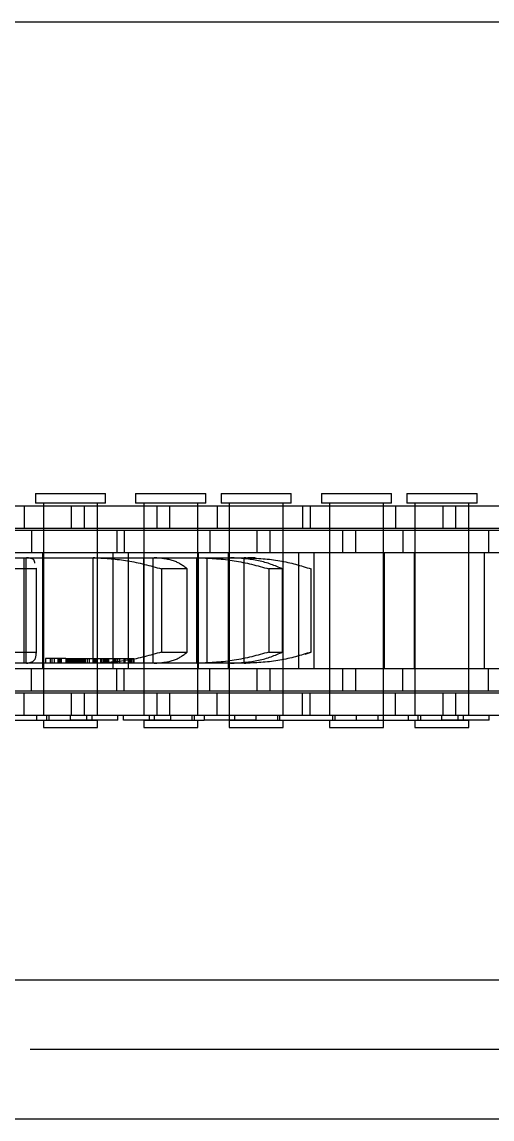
# Model space of a CAD drawing. Header units: metres. Extents: x 0 to 21025, y 0 to 14850.
# Drawn here: x 2676.6 to 2708.7, y 9046.6 to 9121.6 of the extents above; entities that cross this region are included whole.
import ezdxf

# ---------------------------------------------------------------- set-up
doc = ezdxf.new("R2010")
doc.units = ezdxf.units.M
doc.header["$LTSCALE"] = 25
doc.linetypes.add('HIDDEN2', pattern=[4.7625, 3.175, -1.5875])
doc.layers.add('SL4', color=4, linetype='Continuous')
doc.layers.add('ST1', color=7, linetype='HIDDEN2')

msp = doc.modelspace()

# ---------------------------------------------------------------- linework, layer by layer
at = {"layer": 'SL4'}
for p, q in [((2085.807, 9121.619), (2875.564, 9121.619)), ((2085.802, 9056.144), (2875.564, 9056.144)), ((2875.564, 9046.619), (1925.562, 9046.619))]:
    msp.add_line(p, q, dxfattribs=at)
at = {"layer": 'ST1'}
for p, q in [((2677.48, 9089.384), (2682.277, 9089.384)), ((2677.48, 9089.384), (2677.48, 9088.725)), ((2682.277, 9088.725), (2682.277, 9089.384)), ((2684.332, 9089.384), (2689.129, 9089.384)), ((2684.332, 9089.384), (2684.332, 9088.725)), ((2689.129, 9088.725), (2689.129, 9089.384)), ((2690.18, 9089.384), (2694.977, 9089.384)), ((2690.18, 9089.384), (2690.18, 9088.725)), ((2694.977, 9088.725), (2694.977, 9089.384)), ((2697.032, 9089.384), (2701.829, 9089.384)), ((2697.032, 9089.384), (2697.032, 9088.725)), ((2701.829, 9088.725), (2701.829, 9089.384)), ((2702.88, 9089.384), (2707.677, 9089.384)), ((2702.88, 9089.384), (2702.88, 9088.725)), ((2707.677, 9088.725), (2707.677, 9089.384)), ((2670.354, 9088.541), (2676.704, 9088.541)), ((2676.704, 9088.541), (2676.704, 9087.021)), ((2676.704, 9088.541), (2685.799, 9088.541)), ((2682.277, 9088.725), (2677.48, 9088.725)), ((2678.034, 9088.725), (2678.034, 9074.227)), ((2678.034, 9088.541), (2678.034, 9087.021)), ((2679.951, 9087.021), (2679.951, 9088.541)), ((2680.811, 9088.541), (2680.811, 9087.021)), ((2681.724, 9074.227), (2681.724, 9088.725)), ((2681.724, 9087.021), (2681.724, 9088.541)), ((2689.129, 9088.725), (2684.332, 9088.725)), ((2684.886, 9088.725), (2684.886, 9074.227)), ((2684.886, 9088.541), (2684.886, 9087.021)), ((2685.799, 9088.541), (2686.659, 9088.541)), ((2685.799, 9087.021), (2685.799, 9088.541)), ((2686.659, 9088.541), (2695.754, 9088.541)), ((2686.659, 9088.541), (2686.659, 9087.021)), ((2688.576, 9074.227), (2688.576, 9088.725)), ((2688.576, 9087.021), (2688.576, 9088.541)), ((2689.906, 9088.541), (2689.906, 9087.021)), ((2694.977, 9088.725), (2690.18, 9088.725)), ((2690.734, 9088.725), (2690.734, 9074.227)), ((2690.734, 9088.541), (2690.734, 9087.021)), ((2694.424, 9074.227), (2694.424, 9088.725)), ((2694.424, 9087.021), (2694.424, 9088.541)), ((2695.754, 9088.541), (2695.754, 9087.021)), ((2695.754, 9088.541), (2702.104, 9088.541)), ((2696.256, 9088.541), (2696.256, 9087.021)), ((2701.829, 9088.725), (2697.032, 9088.725)), ((2697.585, 9088.725), (2697.585, 9074.227)), ((2697.585, 9088.541), (2697.585, 9087.021)), ((2701.275, 9074.227), (2701.275, 9088.725)), ((2701.275, 9087.021), (2701.275, 9088.541)), ((2702.104, 9088.541), (2702.104, 9087.021)), ((2702.104, 9088.541), (2711.199, 9088.541)), ((2707.677, 9088.725), (2702.88, 9088.725)), ((2703.434, 9088.725), (2703.434, 9074.227)), ((2703.434, 9088.541), (2703.434, 9087.021)), ((2705.351, 9087.021), (2705.351, 9088.541)), ((2706.21, 9088.541), (2706.21, 9087.021)), ((2707.124, 9074.227), (2707.124, 9088.725)), ((2707.124, 9087.021), (2707.124, 9088.541)), ((2670.354, 9087.021), (2676.704, 9087.021)), ((2676.704, 9087.021), (2685.799, 9087.021)), ((2685.799, 9087.021), (2686.659, 9087.021)), ((2686.659, 9087.021), (2695.754, 9087.021)), ((2695.754, 9087.021), (2702.104, 9087.021)), ((2702.104, 9087.021), (2711.199, 9087.021)), ((2673.959, 9086.869), (2683.054, 9086.869)), ((2677.206, 9086.869), (2677.206, 9085.349)), ((2678.034, 9086.869), (2678.034, 9085.349)), ((2681.724, 9085.349), (2681.724, 9086.869)), ((2683.054, 9086.869), (2683.054, 9085.349)), ((2683.054, 9086.869), (2689.404, 9086.869)), ((2683.556, 9086.869), (2683.556, 9085.349)), ((2684.886, 9086.869), (2684.886, 9085.349)), ((2688.576, 9085.349), (2688.576, 9086.869)), ((2689.404, 9086.869), (2689.404, 9085.349)), ((2689.404, 9086.869), (2698.499, 9086.869)), ((2690.734, 9086.869), (2690.734, 9085.349)), ((2692.651, 9085.349), (2692.651, 9086.869)), ((2693.51, 9086.869), (2693.51, 9085.349)), ((2694.424, 9085.349), (2694.424, 9086.869)), ((2697.585, 9086.869), (2697.585, 9085.349)), ((2698.499, 9086.869), (2699.359, 9086.869)), ((2698.499, 9085.349), (2698.499, 9086.869)), ((2699.359, 9086.869), (2708.454, 9086.869)), ((2699.359, 9086.869), (2699.359, 9085.349)), ((2701.275, 9085.349), (2701.275, 9086.869)), ((2702.605, 9086.869), (2702.605, 9085.349)), ((2703.434, 9086.869), (2703.434, 9085.349)), ((2707.124, 9085.349), (2707.124, 9086.869)), ((2708.454, 9086.869), (2708.454, 9085.349)), ((2708.454, 9086.869), (2714.804, 9086.869)), ((2671.397, 9084.989), (2676.878, 9084.989)), ((2673.959, 9085.349), (2683.054, 9085.349)), ((2676.69, 9084.989), (2676.69, 9077.779)), ((2676.84, 9077.779), (2676.84, 9084.989)), ((2676.878, 9084.989), (2681.424, 9084.989)), ((2677.991, 9077.419), (2677.991, 9085.349)), ((2678.034, 9085.349), (2678.034, 9077.419)), ((2681.424, 9077.779), (2681.424, 9084.989)), ((2681.424, 9084.989), (2681.539, 9084.989)), ((2681.539, 9084.989), (2681.424, 9084.989)), ((2681.539, 9084.989), (2685.607, 9084.989)), ((2681.724, 9077.419), (2681.724, 9085.349)), ((2682.771, 9085.349), (2682.771, 9077.419)), ((2683.054, 9085.349), (2689.404, 9085.349)), ((2683.839, 9077.419), (2683.839, 9085.349)), ((2684.86, 9084.989), (2684.86, 9077.779)), ((2684.886, 9085.349), (2684.886, 9077.419)), ((2685.529, 9077.779), (2685.529, 9084.989)), ((2685.607, 9084.989), (2688.521, 9084.989)), ((2688.521, 9077.779), (2688.521, 9084.989)), ((2688.521, 9084.989), (2688.649, 9084.989)), ((2688.649, 9084.989), (2688.521, 9084.989)), ((2688.576, 9077.419), (2688.576, 9085.349)), ((2688.619, 9085.349), (2688.619, 9077.419)), ((2688.649, 9084.989), (2690.814, 9084.989)), ((2689.207, 9084.989), (2689.207, 9077.779)), ((2689.404, 9085.349), (2698.499, 9085.349)), ((2690.691, 9077.419), (2690.691, 9085.349)), ((2690.705, 9077.779), (2690.705, 9084.989)), ((2690.734, 9085.349), (2690.734, 9077.419)), ((2690.814, 9084.989), (2691.744, 9084.989)), ((2691.744, 9077.779), (2691.744, 9084.989)), ((2691.744, 9084.989), (2691.871, 9084.989)), ((2691.871, 9084.989), (2691.744, 9084.989)), ((2691.871, 9084.989), (2692.012, 9084.989)), ((2692.508, 9084.979), (2692.012, 9084.989)), ((2694.424, 9077.419), (2694.424, 9085.349)), ((2695.47, 9085.349), (2695.47, 9077.419)), ((2696.539, 9077.419), (2696.539, 9085.349)), ((2697.585, 9085.349), (2697.585, 9077.419)), ((2698.499, 9085.349), (2699.359, 9085.349)), ((2699.359, 9085.349), (2708.454, 9085.349)), ((2701.275, 9077.419), (2701.275, 9085.349)), ((2701.319, 9085.349), (2701.319, 9077.419)), ((2703.39, 9077.419), (2703.39, 9085.349)), ((2703.434, 9085.349), (2703.434, 9077.419)), ((2707.124, 9077.419), (2707.124, 9085.349)), ((2708.17, 9085.349), (2708.17, 9077.419)), ((2708.454, 9085.349), (2714.804, 9085.349)), ((2677.55, 9084.227), (2675.175, 9084.227)), ((2677.55, 9084.227), (2677.535, 9084.284)), ((2677.55, 9078.541), (2677.55, 9084.227)), ((2677.552, 9078.483), (2677.552, 9084.284)), ((2686.1, 9084.227), (2686.1, 9078.541)), ((2687.864, 9084.227), (2686.1, 9084.227)), ((2687.864, 9078.541), (2687.864, 9084.227)), ((2693.444, 9084.227), (2693.444, 9078.541)), ((2694.382, 9084.227), (2693.444, 9084.227)), ((2694.382, 9078.541), (2694.382, 9084.227)), ((2696.321, 9084.227), (2696.321, 9078.541)), ((2696.344, 9084.227), (2696.321, 9084.227)), ((2696.344, 9078.541), (2696.344, 9084.227)), ((2675.175, 9078.541), (2677.55, 9078.541)), ((2679.005, 9078.113), (2678.165, 9078.113)), ((2678.165, 9078.113), (2678.165, 9077.779)), ((2678.5, 9078.113), (2678.5, 9077.779)), ((2678.603, 9078.113), (2678.603, 9077.779)), ((2678.773, 9078.113), (2678.773, 9077.779)), ((2679.157, 9078.113), (2679.005, 9078.113)), ((2679.005, 9078.113), (2679.005, 9077.779)), ((2679.108, 9078.113), (2679.108, 9077.779)), ((2679.572, 9078.113), (2679.157, 9078.113)), ((2679.157, 9078.113), (2679.157, 9077.779)), ((2679.249, 9078.113), (2679.249, 9077.779)), ((2679.572, 9078.113), (2682.001, 9078.113)), ((2679.572, 9078.113), (2679.572, 9077.779)), ((2679.631, 9078.113), (2679.631, 9077.779)), ((2679.632, 9078.113), (2679.632, 9077.779)), ((2679.682, 9078.113), (2679.682, 9077.779)), ((2679.695, 9078.113), (2679.695, 9077.779)), ((2679.696, 9078.113), (2679.696, 9077.779)), ((2679.754, 9078.113), (2679.754, 9077.779)), ((2679.83, 9078.113), (2679.83, 9077.779)), ((2679.839, 9078.113), (2679.839, 9077.779)), ((2679.869, 9078.113), (2679.869, 9077.779)), ((2679.944, 9078.113), (2679.944, 9077.779)), ((2679.946, 9078.113), (2679.946, 9077.779)), ((2679.954, 9078.113), (2679.954, 9077.779)), ((2679.967, 9078.113), (2679.967, 9077.779)), ((2680.06, 9078.113), (2680.06, 9077.779)), ((2680.08, 9078.113), (2680.08, 9077.779)), ((2680.088, 9078.113), (2680.088, 9077.779)), ((2680.157, 9078.113), (2680.157, 9077.779)), ((2680.25, 9078.113), (2680.25, 9077.779)), ((2680.334, 9078.113), (2680.334, 9077.779)), ((2680.413, 9078.113), (2680.413, 9077.779)), ((2680.462, 9078.113), (2680.462, 9077.779)), ((2680.565, 9078.113), (2680.565, 9077.779)), ((2680.598, 9078.113), (2680.598, 9077.779)), ((2680.6, 9078.113), (2680.6, 9077.779)), ((2680.633, 9078.113), (2680.633, 9077.779)), ((2680.672, 9078.113), (2680.672, 9077.779)), ((2680.707, 9078.113), (2680.707, 9077.779)), ((2680.71, 9078.113), (2680.71, 9077.779)), ((2680.735, 9078.113), (2680.735, 9077.779)), ((2680.739, 9078.113), (2680.739, 9077.779)), ((2680.827, 9078.113), (2680.827, 9077.779)), ((2680.841, 9078.113), (2680.841, 9077.779)), ((2680.857, 9078.113), (2680.857, 9077.779)), ((2680.876, 9078.113), (2680.876, 9077.779)), ((2680.884, 9078.113), (2680.884, 9077.779)), ((2681.018, 9078.113), (2681.018, 9077.779)), ((2681.177, 9077.779), (2681.177, 9078.113)), ((2681.512, 9077.779), (2681.512, 9078.113)), ((2681.56, 9078.113), (2681.56, 9077.779)), ((2681.622, 9078.113), (2681.622, 9077.779)), ((2681.921, 9078.113), (2681.921, 9077.779)), ((2681.962, 9078.113), (2681.962, 9077.779)), ((2681.983, 9078.113), (2681.983, 9077.779)), ((2682.001, 9078.113), (2682.392, 9078.113)), ((2682.001, 9078.113), (2682.001, 9077.779)), ((2682.111, 9078.113), (2682.111, 9077.779)), ((2682.157, 9078.113), (2682.157, 9077.779)), ((2682.237, 9078.113), (2682.237, 9077.779)), ((2682.291, 9078.113), (2682.291, 9077.779)), ((2682.346, 9078.113), (2682.346, 9077.779)), ((2682.363, 9078.113), (2682.363, 9077.779)), ((2682.384, 9078.113), (2682.384, 9077.779)), ((2682.392, 9078.113), (2682.392, 9077.779)), ((2682.392, 9078.113), (2683.239, 9078.113)), ((2682.464, 9078.113), (2682.464, 9077.779)), ((2682.487, 9078.113), (2682.487, 9077.779)), ((2682.822, 9078.113), (2682.822, 9077.779)), ((2682.849, 9078.113), (2682.849, 9077.779)), ((2682.895, 9078.113), (2682.895, 9077.779)), ((2682.933, 9078.113), (2682.933, 9077.779)), ((2682.981, 9078.113), (2682.981, 9077.779)), ((2683.102, 9078.113), (2683.102, 9077.779)), ((2683.239, 9078.113), (2683.239, 9077.779)), ((2683.239, 9078.113), (2683.521, 9078.113)), ((2683.521, 9078.113), (2683.521, 9077.779)), ((2683.521, 9078.113), (2683.605, 9078.113)), ((2683.605, 9078.113), (2683.605, 9077.779)), ((2683.605, 9078.113), (2683.93, 9078.113)), ((2683.84, 9078.113), (2683.84, 9077.779)), ((2683.93, 9078.113), (2683.93, 9077.779)), ((2683.93, 9078.113), (2683.966, 9078.113)), ((2683.966, 9078.113), (2683.966, 9077.779)), ((2683.966, 9078.113), (2684.173, 9078.113)), ((2684.008, 9078.113), (2684.008, 9077.779)), ((2684.046, 9078.113), (2684.046, 9077.779)), ((2684.163, 9078.113), (2684.163, 9077.779)), ((2684.173, 9078.113), (2684.173, 9077.779)), ((2684.173, 9078.113), (2684.208, 9078.113)), ((2684.194, 9078.113), (2684.194, 9077.779)), ((2684.208, 9078.113), (2684.208, 9077.779)), ((2686.1, 9078.541), (2687.864, 9078.541)), ((2693.444, 9078.541), (2694.382, 9078.541)), ((2695.918, 9078.394), (2696.344, 9078.541)), ((2696.321, 9078.541), (2696.344, 9078.541)), ((2676.878, 9077.779), (2671.397, 9077.779)), ((2673.959, 9077.419), (2683.054, 9077.419)), ((2681.424, 9077.779), (2676.878, 9077.779)), ((2677.206, 9075.899), (2677.206, 9077.419)), ((2678.034, 9077.419), (2678.034, 9075.899)), ((2681.539, 9077.779), (2681.424, 9077.779)), ((2685.607, 9077.779), (2681.539, 9077.779)), ((2681.724, 9075.899), (2681.724, 9077.419)), ((2683.054, 9075.899), (2683.054, 9077.419)), ((2683.054, 9077.419), (2689.404, 9077.419)), ((2683.556, 9075.899), (2683.556, 9077.419)), ((2684.886, 9077.419), (2684.886, 9075.899)), ((2688.521, 9077.779), (2685.607, 9077.779)), ((2688.649, 9077.779), (2688.521, 9077.779)), ((2688.521, 9077.779), (2688.649, 9077.779)), ((2688.576, 9075.899), (2688.576, 9077.419)), ((2690.814, 9077.779), (2688.649, 9077.779)), ((2689.404, 9075.899), (2689.404, 9077.419)), ((2689.404, 9077.419), (2698.499, 9077.419)), ((2690.734, 9077.419), (2690.734, 9075.899)), ((2691.744, 9077.779), (2690.814, 9077.779)), ((2691.871, 9077.779), (2691.744, 9077.779)), ((2691.744, 9077.779), (2691.871, 9077.779)), ((2692.012, 9077.779), (2691.871, 9077.779)), ((2692.651, 9075.899), (2692.651, 9077.419)), ((2693.51, 9077.419), (2693.51, 9075.899)), ((2694.424, 9075.899), (2694.424, 9077.419)), ((2697.585, 9077.419), (2697.585, 9075.899)), ((2698.499, 9077.419), (2699.359, 9077.419)), ((2698.499, 9075.899), (2698.499, 9077.419)), ((2699.359, 9077.419), (2708.454, 9077.419)), ((2699.359, 9077.419), (2699.359, 9075.899)), ((2701.275, 9075.899), (2701.275, 9077.419)), ((2702.605, 9075.899), (2702.605, 9077.419)), ((2703.434, 9077.419), (2703.434, 9075.899)), ((2707.124, 9075.899), (2707.124, 9077.419)), ((2708.454, 9075.899), (2708.454, 9077.419)), ((2708.454, 9077.419), (2714.804, 9077.419)), ((2673.959, 9075.899), (2683.054, 9075.899)), ((2683.054, 9075.899), (2689.404, 9075.899)), ((2689.404, 9075.899), (2698.499, 9075.899)), ((2698.499, 9075.899), (2699.359, 9075.899)), ((2699.359, 9075.899), (2708.454, 9075.899)), ((2708.454, 9075.899), (2714.804, 9075.899)), ((2670.354, 9075.747), (2676.704, 9075.747)), ((2676.704, 9074.227), (2676.704, 9075.747)), ((2676.704, 9075.747), (2685.799, 9075.747)), ((2678.034, 9075.747), (2678.034, 9074.227)), ((2679.951, 9074.227), (2679.951, 9075.747)), ((2680.811, 9075.747), (2680.811, 9074.227)), ((2681.724, 9074.227), (2681.724, 9075.747)), ((2684.886, 9075.747), (2684.886, 9074.227)), ((2685.799, 9075.747), (2686.659, 9075.747)), ((2685.799, 9074.227), (2685.799, 9075.747)), ((2686.659, 9075.747), (2695.754, 9075.747)), ((2686.659, 9075.747), (2686.659, 9074.227)), ((2688.576, 9074.227), (2688.576, 9075.747)), ((2689.906, 9074.227), (2689.906, 9075.747)), ((2690.734, 9075.747), (2690.734, 9073.894)), ((2694.424, 9074.227), (2694.424, 9075.747)), ((2695.754, 9074.227), (2695.754, 9075.747)), ((2695.754, 9075.747), (2702.104, 9075.747)), ((2696.256, 9074.227), (2696.256, 9075.747)), ((2697.585, 9075.747), (2697.585, 9074.227)), ((2701.275, 9073.894), (2701.275, 9075.747)), ((2702.104, 9074.227), (2702.104, 9075.747)), ((2702.104, 9075.747), (2711.199, 9075.747)), ((2703.434, 9075.747), (2703.434, 9074.227)), ((2705.351, 9074.227), (2705.351, 9075.747)), ((2706.21, 9075.747), (2706.21, 9074.227)), ((2707.124, 9074.227), (2707.124, 9075.747)), ((2667.179, 9073.894), (2679.879, 9073.894)), ((2670.354, 9074.227), (2676.704, 9074.227)), ((2676.704, 9074.227), (2685.799, 9074.227)), ((2677.583, 9073.894), (2677.583, 9074.227)), ((2681.724, 9073.858), (2678.034, 9073.858)), ((2678.034, 9073.858), (2678.034, 9073.384)), ((2678.26, 9073.894), (2678.26, 9074.227)), ((2678.403, 9074.227), (2678.403, 9073.858)), ((2679.879, 9073.894), (2679.879, 9074.227)), ((2683.109, 9073.894), (2679.879, 9073.894)), ((2680.986, 9073.894), (2680.986, 9074.227)), ((2681.355, 9073.858), (2681.355, 9074.227)), ((2681.724, 9073.384), (2681.724, 9073.858)), ((2683.109, 9073.894), (2683.109, 9074.227)), ((2683.5, 9073.894), (2683.5, 9074.227)), ((2686.731, 9073.894), (2683.5, 9073.894)), ((2688.576, 9073.858), (2684.886, 9073.858)), ((2684.886, 9073.858), (2684.886, 9073.384)), ((2685.255, 9074.227), (2685.255, 9073.858)), ((2685.624, 9073.894), (2685.624, 9074.227)), ((2685.799, 9074.227), (2686.659, 9074.227)), ((2686.659, 9074.227), (2695.754, 9074.227)), ((2686.731, 9073.894), (2686.731, 9074.227)), ((2686.731, 9073.894), (2689.027, 9073.894)), ((2688.207, 9073.858), (2688.207, 9074.227)), ((2688.35, 9073.894), (2688.35, 9074.227)), ((2688.576, 9073.384), (2688.576, 9073.858)), ((2689.027, 9074.227), (2689.027, 9073.894)), ((2692.579, 9073.894), (2689.027, 9073.894)), ((2694.424, 9073.858), (2690.734, 9073.858)), ((2690.734, 9073.858), (2690.734, 9073.384)), ((2691.103, 9074.227), (2691.103, 9073.858)), ((2692.579, 9073.894), (2692.579, 9074.227)), ((2692.579, 9073.894), (2705.279, 9073.894)), ((2694.055, 9073.858), (2694.055, 9074.227)), ((2694.198, 9073.894), (2694.198, 9074.227)), ((2694.424, 9073.384), (2694.424, 9073.858)), ((2695.754, 9074.227), (2702.104, 9074.227)), ((2701.275, 9073.858), (2697.585, 9073.858)), ((2697.585, 9073.858), (2697.585, 9073.384)), ((2697.811, 9073.894), (2697.811, 9074.227)), ((2697.955, 9074.227), (2697.955, 9073.858)), ((2699.431, 9073.894), (2699.431, 9074.227)), ((2700.907, 9073.858), (2700.907, 9074.227)), ((2701.275, 9073.384), (2701.275, 9073.858)), ((2702.104, 9074.227), (2711.199, 9074.227)), ((2702.983, 9073.894), (2702.983, 9074.227)), ((2707.124, 9073.858), (2703.434, 9073.858)), ((2703.434, 9073.858), (2703.434, 9073.384)), ((2703.66, 9073.894), (2703.66, 9074.227)), ((2703.803, 9074.227), (2703.803, 9073.858)), ((2705.279, 9073.894), (2705.279, 9074.227)), ((2708.509, 9073.894), (2705.279, 9073.894)), ((2706.386, 9073.894), (2706.386, 9074.227)), ((2706.755, 9073.858), (2706.755, 9074.227)), ((2707.124, 9073.384), (2707.124, 9073.858)), ((2708.509, 9073.894), (2708.509, 9074.227)), ((2678.034, 9073.384), (2681.724, 9073.384)), ((2684.886, 9073.384), (2688.576, 9073.384)), ((2690.734, 9073.384), (2694.424, 9073.384)), ((2697.585, 9073.384), (2701.275, 9073.384)), ((2703.434, 9073.384), (2707.124, 9073.384)), ((2085.802, 9056.144), (2875.564, 9056.144)), ((2875.564, 9051.381), (1875.564, 9051.381))]:
    msp.add_line(p, q, dxfattribs=at)
for points, knots in [([(2677.447, 9084.623), (2677.437, 9084.681), (2677.392, 9084.94), (2677.103, 9084.967), (2676.878, 9084.989)], [0, 0, 0, 0, 0.226088, 1, 1, 1, 1]), ([(2681.539, 9084.989), (2682.283, 9084.951), (2683.772, 9084.875), (2685.324, 9084.443), (2686.1, 9084.227)], [0, 0, 0, 0, 0.499464, 1, 1, 1, 1]), ([(2687.864, 9084.227), (2687.577, 9084.443), (2687.004, 9084.875), (2686.073, 9084.951), (2685.607, 9084.989)], [0, 0, 0, 0, 0.500513, 1, 1, 1, 1]), ([(2688.649, 9084.989), (2689.464, 9084.951), (2691.097, 9084.876), (2692.661, 9084.443), (2693.444, 9084.227)], [0, 0, 0, 0, 0.499124, 1, 1, 1, 1]), ([(2694.382, 9084.227), (2693.861, 9084.443), (2692.818, 9084.875), (2691.482, 9084.951), (2690.814, 9084.989)], [0, 0, 0, 0, 0.500534, 1, 1, 1, 1]), ([(2691.871, 9084.989), (2692.659, 9084.951), (2694.239, 9084.876), (2695.626, 9084.443), (2696.321, 9084.227)], [0, 0, 0, 0, 0.499098, 1, 1, 1, 1]), ([(2676.878, 9077.779), (2677.085, 9077.816), (2677.499, 9077.892), (2677.533, 9078.324), (2677.55, 9078.541)], [0, 0, 0, 0, 0.499427, 1, 1, 1, 1]), ([(2686.1, 9078.541), (2685.324, 9078.324), (2683.772, 9077.892), (2682.283, 9077.816), (2681.539, 9077.779)], [0, 0, 0, 0, 0.500529, 1, 1, 1, 1]), ([(2685.607, 9077.779), (2686.073, 9077.816), (2687.004, 9077.892), (2687.577, 9078.324), (2687.864, 9078.541)], [0, 0, 0, 0, 0.49948, 1, 1, 1, 1]), ([(2693.444, 9078.541), (2692.662, 9078.324), (2691.099, 9077.892), (2689.466, 9077.816), (2688.649, 9077.779)], [0, 0, 0, 0, 0.500152, 1, 1, 1, 1]), ([(2690.814, 9077.779), (2691.482, 9077.816), (2692.818, 9077.892), (2693.861, 9078.324), (2694.382, 9078.541)], [0, 0, 0, 0, 0.499459, 1, 1, 1, 1]), ([(2696.321, 9078.541), (2695.627, 9078.324), (2694.24, 9077.892), (2692.66, 9077.816), (2691.871, 9077.779)], [0, 0, 0, 0, 0.500133, 1, 1, 1, 1])]:
    msp.add_open_spline(points, degree=3, knots=knots, dxfattribs=at)

doc.saveas('drawing.dxf')
